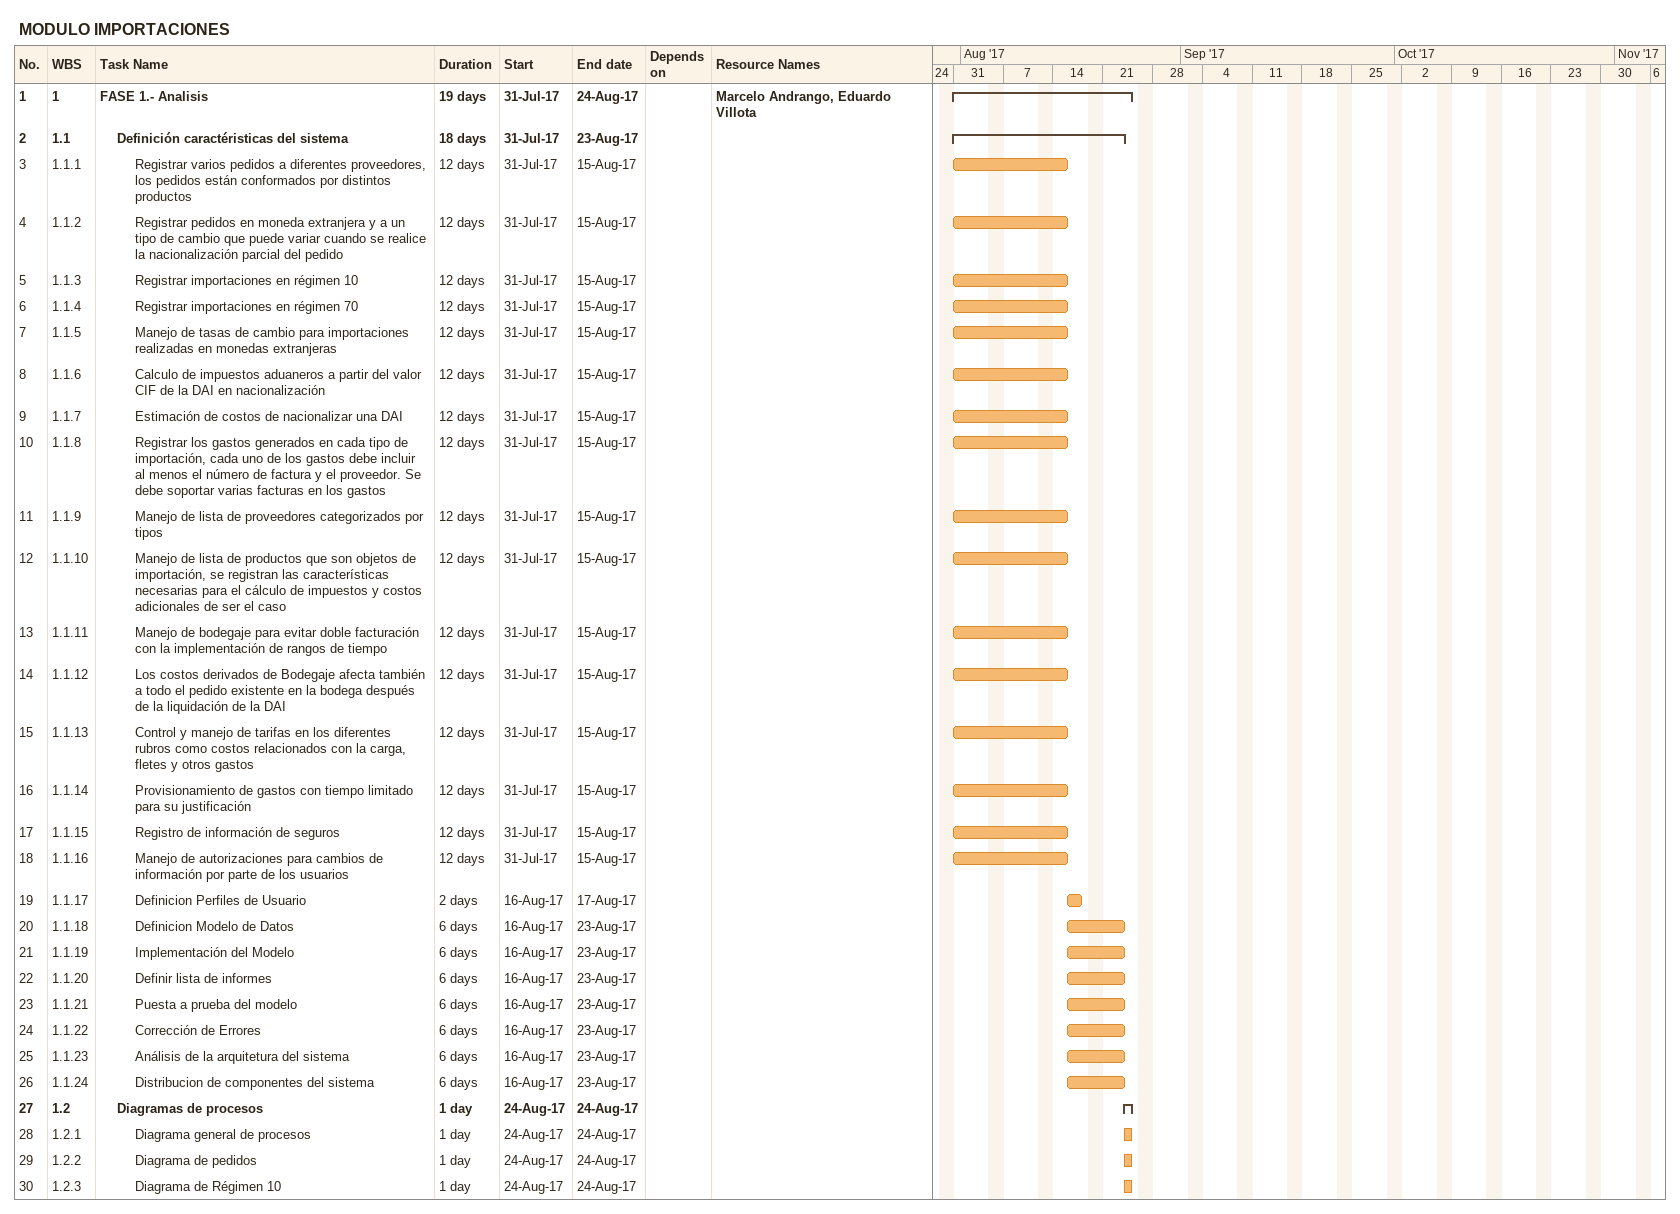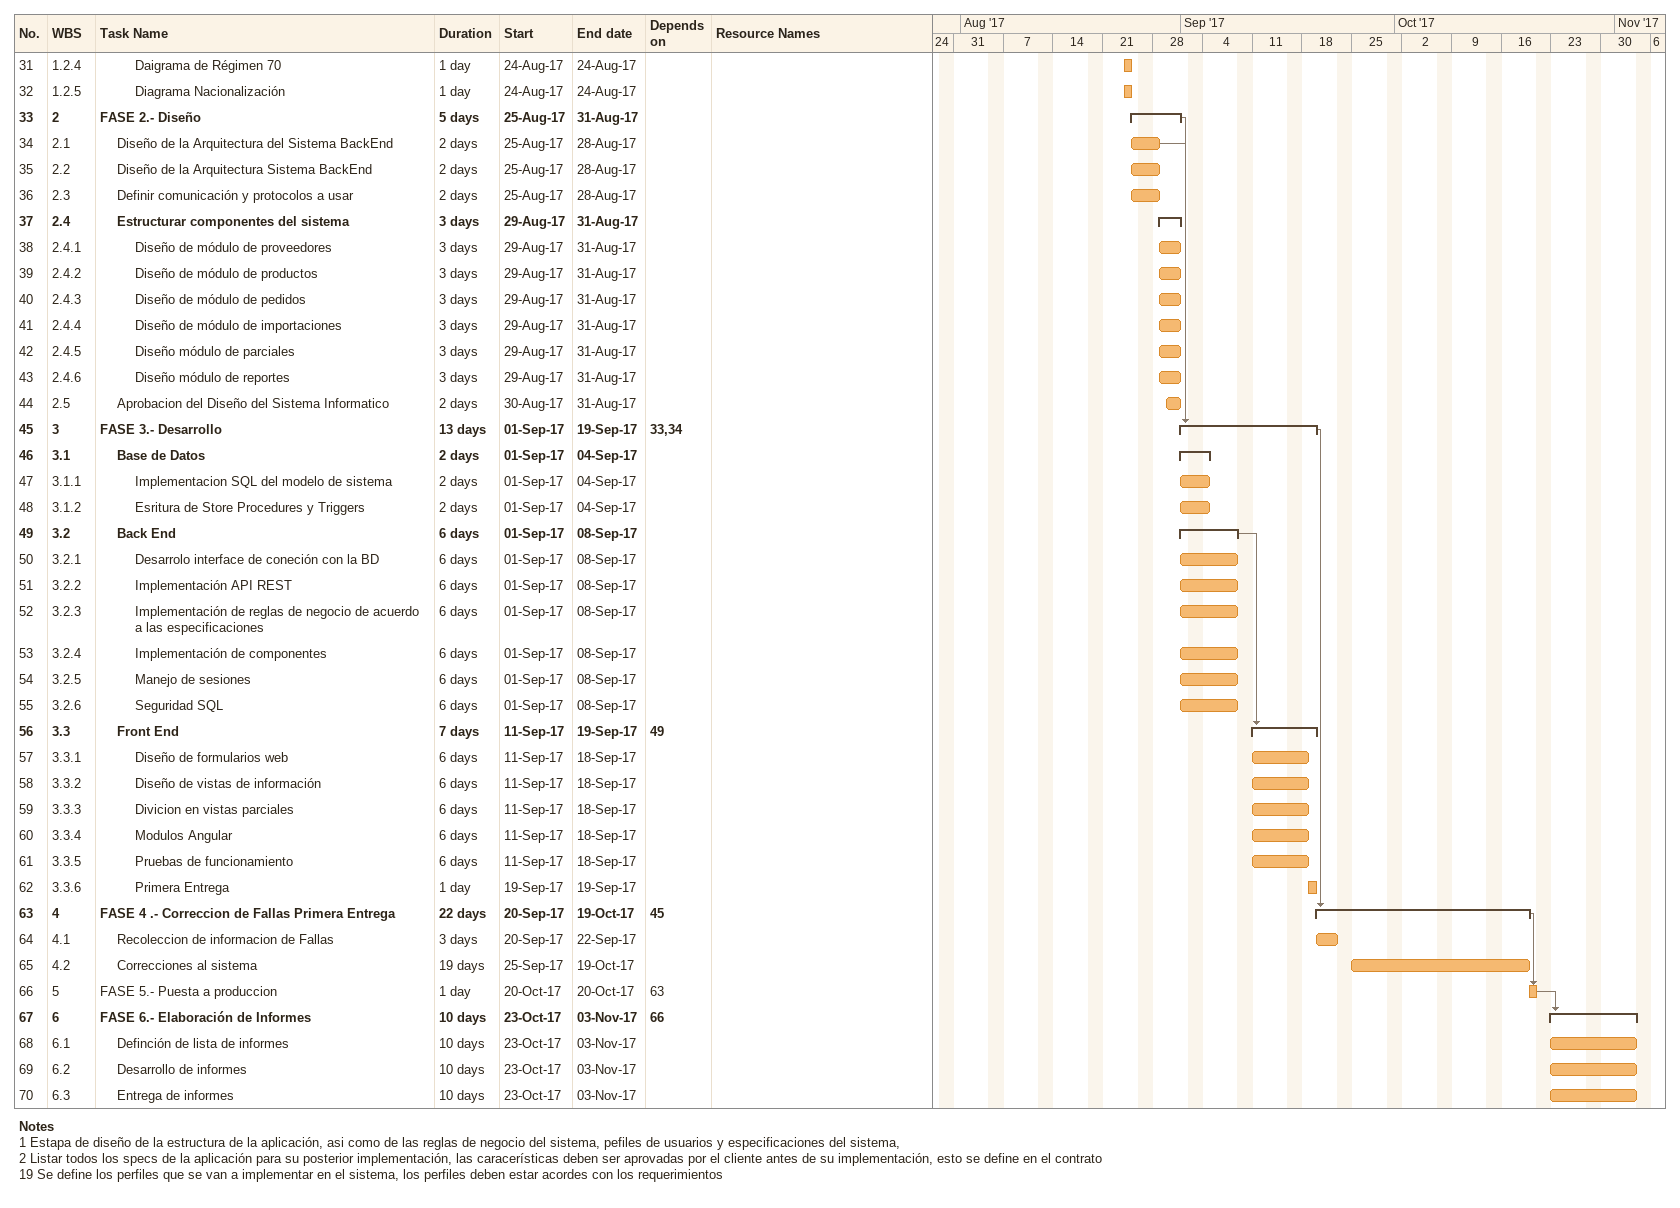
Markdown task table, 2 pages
MODULO IMPORTACIONES

| ID | WBS | Task | Duration | Start | Finish | Predecessors | Resources |
|---|---|---|---|---|---|---|---|
| 1 | 1 | **FASE 1.- Analisis** | 19d | 2017-07-31 | 2017-08-24 |  | Marcelo Andrango, Eduardo Villota |
| 2 | 1.1 | **Definición caractéristicas del sistema** | 18d | 2017-07-31 | 2017-08-23 |  |  |
| 3 | 1.1.1 | Registrar varios pedidos a diferentes proveedores, los pedidos están conformados por distintos productos | 12d | 2017-07-31 | 2017-08-15 |  |  |
| 4 | 1.1.2 | Registrar pedidos en moneda extranjera y a un tipo de cambio que puede variar cuando se realice la nacionalización parcial del pedido | 12d | 2017-07-31 | 2017-08-15 |  |  |
| 5 | 1.1.3 | Registrar importaciones en régimen 10 | 12d | 2017-07-31 | 2017-08-15 |  |  |
| 6 | 1.1.4 | Registrar importaciones en régimen 70 | 12d | 2017-07-31 | 2017-08-15 |  |  |
| 7 | 1.1.5 | Manejo de tasas de cambio para importaciones realizadas en monedas extranjeras | 12d | 2017-07-31 | 2017-08-15 |  |  |
| 8 | 1.1.6 | Calculo de impuestos aduaneros a partir del valor CIF de la DAI en nacionalización | 12d | 2017-07-31 | 2017-08-15 |  |  |
| 9 | 1.1.7 | Estimación de costos de nacionalizar una DAI | 12d | 2017-07-31 | 2017-08-15 |  |  |
| 10 | 1.1.8 | Registrar los gastos generados en cada tipo de importación, cada uno de los gastos debe incluir al menos el número de factura y el proveedor. Se debe soportar varias facturas en los gastos | 12d | 2017-07-31 | 2017-08-15 |  |  |
| 11 | 1.1.9 | Manejo de lista de proveedores categorizados por tipos | 12d | 2017-07-31 | 2017-08-15 |  |  |
| 12 | 1.1.10 | Manejo de lista de productos que son objetos de importación, se registran las características necesarias para el cálculo de impuestos y costos adicionales de ser el caso | 12d | 2017-07-31 | 2017-08-15 |  |  |
| 13 | 1.1.11 | Manejo de bodegaje para evitar doble facturación con la implementación de rangos de tiempo | 12d | 2017-07-31 | 2017-08-15 |  |  |
| 14 | 1.1.12 | Los costos derivados de Bodegaje afecta también a todo el pedido existente en la bodega después de la liquidación de la DAI | 12d | 2017-07-31 | 2017-08-15 |  |  |
| 15 | 1.1.13 | Control y manejo de tarifas en los diferentes rubros como costos relacionados con la carga, fletes y otros gastos | 12d | 2017-07-31 | 2017-08-15 |  |  |
| 16 | 1.1.14 | Provisionamiento de gastos con tiempo limitado para su justificación | 12d | 2017-07-31 | 2017-08-15 |  |  |
| 17 | 1.1.15 | Registro de información de seguros | 12d | 2017-07-31 | 2017-08-15 |  |  |
| 18 | 1.1.16 | Manejo de autorizaciones para cambios de información por parte de los usuarios | 12d | 2017-07-31 | 2017-08-15 |  |  |
| 19 | 1.1.17 | Definicion Perfiles de Usuario | 2d | 2017-08-16 | 2017-08-17 |  |  |
| 20 | 1.1.18 | Definicion Modelo de Datos | 6d | 2017-08-16 | 2017-08-23 |  |  |
| 21 | 1.1.19 | Implementación del Modelo | 6d | 2017-08-16 | 2017-08-23 |  |  |
| 22 | 1.1.20 | Definir lista de informes | 6d | 2017-08-16 | 2017-08-23 |  |  |
| 23 | 1.1.21 | Puesta a prueba del modelo | 6d | 2017-08-16 | 2017-08-23 |  |  |
| 24 | 1.1.22 | Corrección de Errores | 6d | 2017-08-16 | 2017-08-23 |  |  |
| 25 | 1.1.23 | Análisis de la arquitetura del sistema | 6d | 2017-08-16 | 2017-08-23 |  |  |
| 26 | 1.1.24 | Distribucion de componentes del sistema | 6d | 2017-08-16 | 2017-08-23 |  |  |
| 27 | 1.2 | **Diagramas de procesos** | 1d | 2017-08-24 | 2017-08-24 |  |  |
| 28 | 1.2.1 | Diagrama general de procesos | 1d | 2017-08-24 | 2017-08-24 |  |  |
| 29 | 1.2.2 | Diagrama de pedidos | 1d | 2017-08-24 | 2017-08-24 |  |  |
| 30 | 1.2.3 | Diagrama de Régimen 10 | 1d | 2017-08-24 | 2017-08-24 |  |  |
| 31 | 1.2.4 | Daigrama de Régimen 70 | 1d | 2017-08-24 | 2017-08-24 |  |  |
| 32 | 1.2.5 | Diagrama Nacionalización | 1d | 2017-08-24 | 2017-08-24 |  |  |
| 33 | 2 | **FASE 2.- Diseño** | 5d | 2017-08-25 | 2017-08-31 |  |  |
| 34 | 2.1 | Diseño de la Arquitectura del Sistema BackEnd | 2d | 2017-08-25 | 2017-08-28 |  |  |
| 35 | 2.2 | Diseño de la Arquitectura Sistema BackEnd | 2d | 2017-08-25 | 2017-08-28 |  |  |
| 36 | 2.3 | Definir comunicación y protocolos a usar | 2d | 2017-08-25 | 2017-08-28 |  |  |
| 37 | 2.4 | **Estructurar componentes del sistema** | 3d | 2017-08-29 | 2017-08-31 |  |  |
| 38 | 2.4.1 | Diseño de módulo de proveedores | 3d | 2017-08-29 | 2017-08-31 |  |  |
| 39 | 2.4.2 | Diseño de módulo de productos | 3d | 2017-08-29 | 2017-08-31 |  |  |
| 40 | 2.4.3 | Diseño de módulo de pedidos | 3d | 2017-08-29 | 2017-08-31 |  |  |
| 41 | 2.4.4 | Diseño de módulo de importaciones | 3d | 2017-08-29 | 2017-08-31 |  |  |
| 42 | 2.4.5 | Diseño módulo de parciales | 3d | 2017-08-29 | 2017-08-31 |  |  |
| 43 | 2.4.6 | Diseño módulo de reportes | 3d | 2017-08-29 | 2017-08-31 |  |  |
| 44 | 2.5 | Aprobacion del Diseño del Sistema Informatico | 2d | 2017-08-30 | 2017-08-31 |  |  |
| 45 | 3 | **FASE 3.- Desarrollo** | 13d | 2017-09-01 | 2017-09-19 | 33, 34 |  |
| 46 | 3.1 | **Base de Datos** | 2d | 2017-09-01 | 2017-09-04 |  |  |
| 47 | 3.1.1 | Implementacion SQL del modelo de sistema | 2d | 2017-09-01 | 2017-09-04 |  |  |
| 48 | 3.1.2 | Esritura de Store Procedures y Triggers | 2d | 2017-09-01 | 2017-09-04 |  |  |
| 49 | 3.2 | **Back End** | 6d | 2017-09-01 | 2017-09-08 |  |  |
| 50 | 3.2.1 | Desarrolo interface de coneción con la BD | 6d | 2017-09-01 | 2017-09-08 |  |  |
| 51 | 3.2.2 | Implementación API REST | 6d | 2017-09-01 | 2017-09-08 |  |  |
| 52 | 3.2.3 | Implementación de reglas de negocio de acuerdo a las especificaciones | 6d | 2017-09-01 | 2017-09-08 |  |  |
| 53 | 3.2.4 | Implementación de componentes | 6d | 2017-09-01 | 2017-09-08 |  |  |
| 54 | 3.2.5 | Manejo de sesiones | 6d | 2017-09-01 | 2017-09-08 |  |  |
| 55 | 3.2.6 | Seguridad SQL | 6d | 2017-09-01 | 2017-09-08 |  |  |
| 56 | 3.3 | **Front End** | 7d | 2017-09-11 | 2017-09-19 | 49 |  |
| 57 | 3.3.1 | Diseño de formularios web | 6d | 2017-09-11 | 2017-09-18 |  |  |
| 58 | 3.3.2 | Diseño de vistas de información | 6d | 2017-09-11 | 2017-09-18 |  |  |
| 59 | 3.3.3 | Divicion en vistas parciales | 6d | 2017-09-11 | 2017-09-18 |  |  |
| 60 | 3.3.4 | Modulos Angular | 6d | 2017-09-11 | 2017-09-18 |  |  |
| 61 | 3.3.5 | Pruebas de funcionamiento | 6d | 2017-09-11 | 2017-09-18 |  |  |
| 62 | 3.3.6 | Primera Entrega | 1d | 2017-09-19 | 2017-09-19 |  |  |
| 63 | 4 | **FASE 4 .- Correccion de Fallas Primera Entrega** | 22d | 2017-09-20 | 2017-10-19 | 45 |  |
| 64 | 4.1 | Recoleccion de informacion de Fallas | 3d | 2017-09-20 | 2017-09-22 |  |  |
| 65 | 4.2 | Correcciones al sistema | 19d | 2017-09-25 | 2017-10-19 |  |  |
| 66 | 5 | FASE 5.- Puesta a produccion | 1d | 2017-10-20 | 2017-10-20 | 63 |  |
| 67 | 6 | **FASE 6.- Elaboración de Informes** | 10d | 2017-10-23 | 2017-11-03 | 66 |  |
| 68 | 6.1 | Definción de lista de informes | 10d | 2017-10-23 | 2017-11-03 |  |  |
| 69 | 6.2 | Desarrollo de informes | 10d | 2017-10-23 | 2017-11-03 |  |  |
| 70 | 6.3 | Entrega de informes | 10d | 2017-10-23 | 2017-11-03 |  |  |

Notes
- 1: Estapa de diseño de la estructura de la aplicación, asi como de las reglas de negocio del sistema, pefiles de usuarios y especificaciones del sistema,
- 2: Listar todos los specs de la aplicación para su posterior implementación, las caracerísticas deben ser aprovadas por el cliente antes de su implementación, esto se define en el contrato
- 19: Se define los perfiles que se van a implementar en el sistema, los perfiles deben estar acordes con los requerimientos
